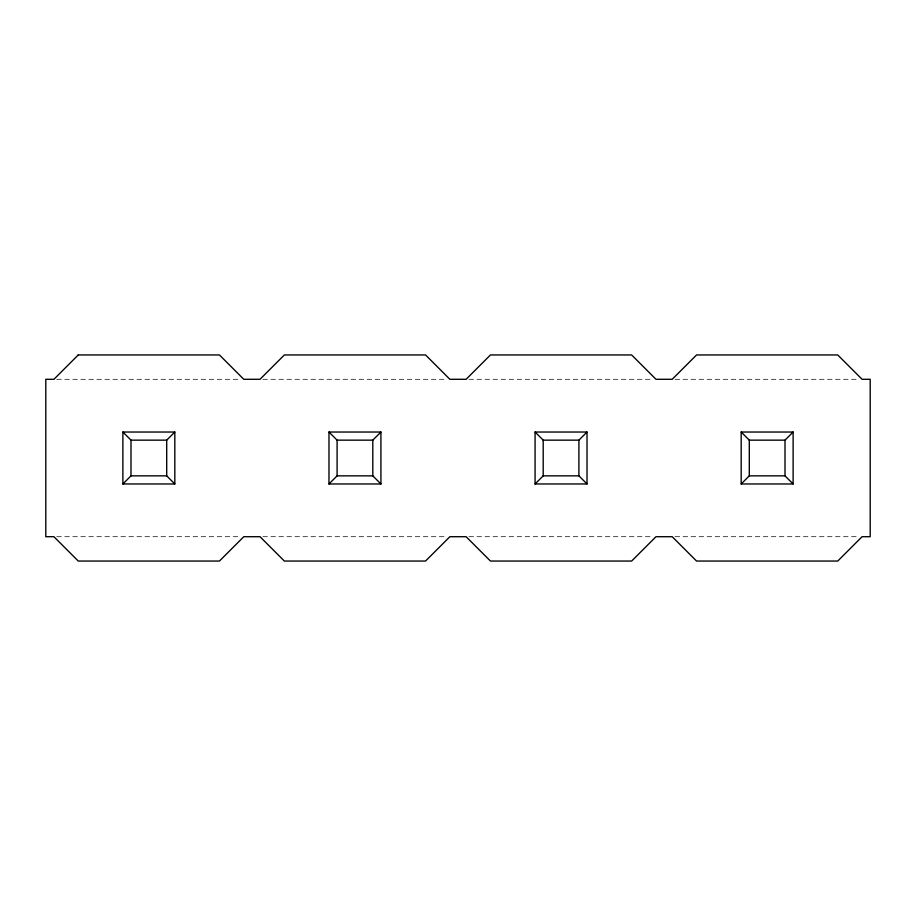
<?xml version="1.0" encoding="UTF-8"?>
<svg xmlns="http://www.w3.org/2000/svg" width="916" height="916" viewBox="0 0 916 916"><rect width="100%" height="100%" fill="white"/><g stroke="black" fill="none" stroke-linecap="round" stroke-linejoin="round"><path stroke-width="0.69" stroke-dasharray="4.58 3.44" d="M56.769 379.293L240.931 379.293M262.869 379.293L447.031 379.293M468.969 379.293L653.131 379.293M675.069 379.293L859.231 379.293M56.769 536.707L240.931 536.707M262.869 536.707L447.031 536.707M468.969 536.707L653.131 536.707M675.069 536.707L859.231 536.707"/><path stroke-width="1.37" d="M122.881 483.969L130.999 475.851L130.999 440.149L122.881 432.031L122.881 483.969L174.819 483.969L174.819 432.031L122.881 432.031M130.999 440.149L166.701 440.149L174.819 432.031M328.981 483.969L337.099 475.851L337.099 440.149L328.981 432.031L328.981 483.969L380.919 483.969L380.919 432.031L328.981 432.031M337.099 440.149L372.801 440.149L380.919 432.031M535.081 483.969L543.199 475.851L578.901 475.851L587.019 483.969L535.081 483.969L535.081 432.031L587.019 432.031L587.019 483.969M535.081 432.031L543.199 440.149L578.901 440.149L587.019 432.031M741.181 483.969L749.299 475.851L785.001 475.851L793.119 483.969L741.181 483.969L741.181 432.031L793.119 432.031L793.119 483.969M741.181 432.031L749.299 440.149L785.001 440.149L793.119 432.031M130.999 475.851L166.701 475.851L174.819 483.969M337.099 475.851L372.801 475.851L380.919 483.969M785.001 440.149L785.001 475.851M749.299 440.149L749.299 475.851M578.901 440.149L578.901 475.851M543.199 440.149L543.199 475.851M372.801 440.149L372.801 475.851M166.701 440.149L166.701 475.851M78.261 354.95L53.918 379.293L45.8 379.293L45.8 536.707L53.918 536.707L78.261 561.05L219.439 561.05L243.782 536.707L260.018 536.707L284.361 561.05L425.539 561.05L449.882 536.707L466.118 536.707L490.461 561.05L631.639 561.05L655.982 536.707L672.218 536.707L696.561 561.05L837.739 561.05L862.082 536.707L870.2 536.707L870.2 379.293L862.082 379.293L837.739 354.95L696.561 354.95L672.218 379.293L655.982 379.293L631.639 354.95L490.461 354.95L466.118 379.293L449.882 379.293L425.539 354.95L284.361 354.95L260.018 379.293L243.782 379.293L219.439 354.95L78.261 354.95"/></g></svg>
